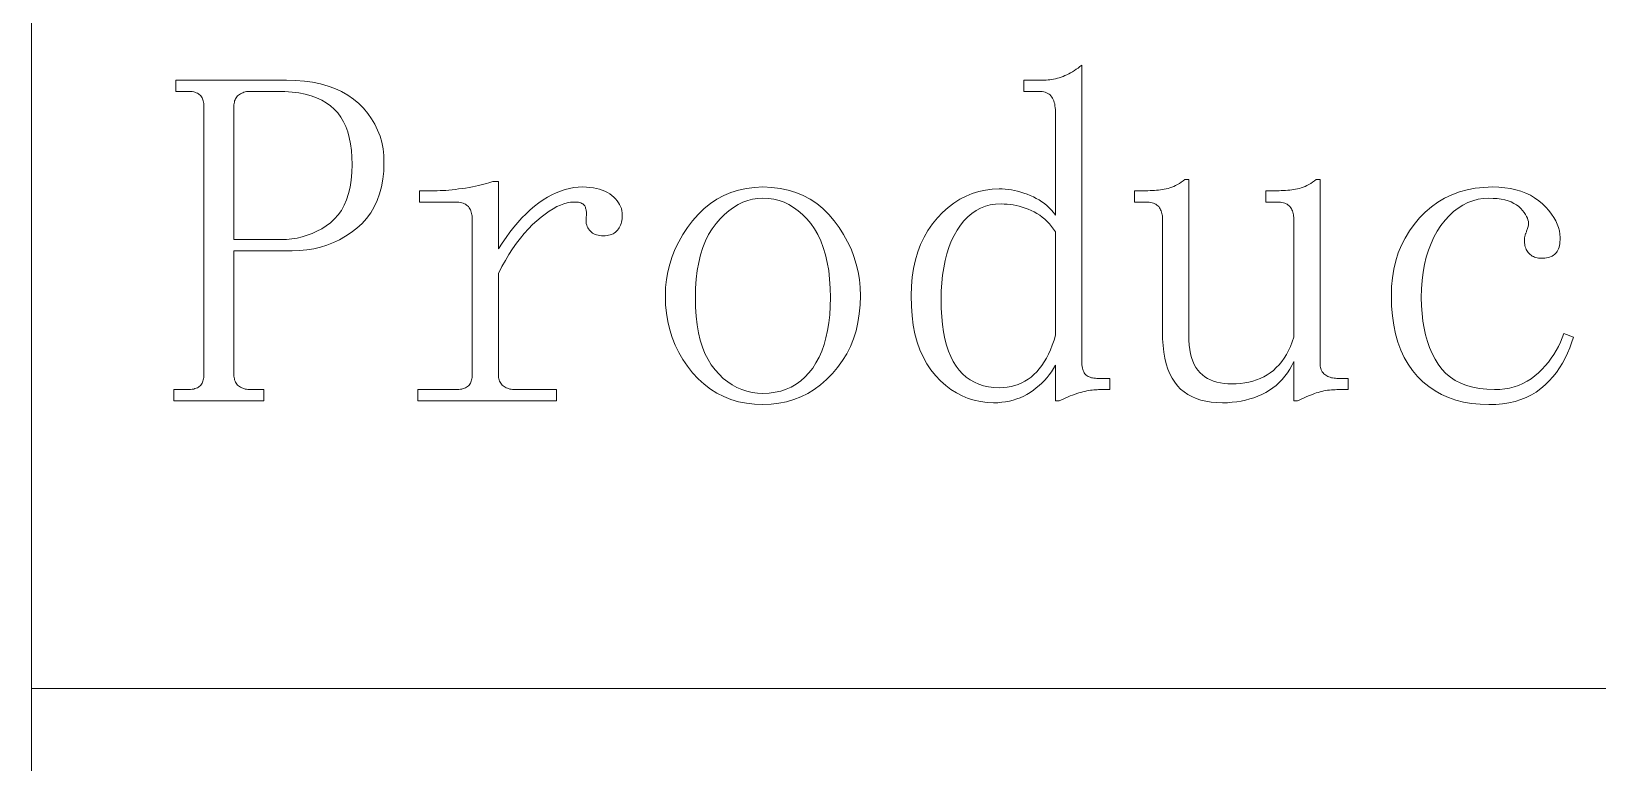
# Model space of a CAD drawing. Extents: x 1 to 297, y 1 to 210.
# Drawn here: x 196.87 to 208.8, y 10.26 to 15.84 of the extents above; entities that cross this region are included whole.
import ezdxf

# ---------------------------------------------------------------- set-up
doc = ezdxf.new("R2010")
doc.units = 0

msp = doc.modelspace()

# ---------------------------------------------------------------- linework, layer by layer
at = {"color": 7, "lineweight": 13}
for p, q in [((196.872, 28.882), (196.872, 2.515)), ((196.872, 10.83), (295.987, 10.83))]:
    msp.add_line(p, q, dxfattribs=at)
for points in [[(204.2, 13.007), (204.15, 13.009), (204.1, 13.015), (204.052, 13.025), (204.006, 13.04), (203.961, 13.058), (203.917, 13.081), (203.875, 13.108), (203.835, 13.139), (203.795, 13.174), (203.757, 13.214), (203.722, 13.257), (203.691, 13.304), (203.663, 13.355), (203.639, 13.41), (203.618, 13.469), (203.601, 13.532), (203.588, 13.598), (203.579, 13.669), (203.574, 13.743), (203.572, 13.821), (203.574, 13.894), (203.58, 13.964), (203.59, 14.03), (203.604, 14.094), (203.622, 14.155), (203.644, 14.213), (203.67, 14.267), (203.7, 14.319), (203.734, 14.368), (203.772, 14.414), (203.812, 14.456), (203.855, 14.494), (203.898, 14.527), (203.943, 14.556), (203.99, 14.58), (204.037, 14.6), (204.087, 14.615), (204.137, 14.626), (204.19, 14.633), (204.243, 14.635), (204.266, 14.635), (204.289, 14.633), (204.312, 14.631), (204.336, 14.627), (204.359, 14.623), (204.383, 14.617), (204.407, 14.611), (204.431, 14.603), (204.455, 14.595), (204.479, 14.585), (204.503, 14.575), (204.525, 14.563), (204.547, 14.551), (204.568, 14.537), (204.588, 14.523), (204.607, 14.507), (204.624, 14.491), (204.641, 14.473), (204.657, 14.455), (204.672, 14.435), (204.672, 15.207), (204.671, 15.223), (204.671, 15.239), (204.669, 15.254), (204.667, 15.268), (204.665, 15.282), (204.661, 15.294), (204.658, 15.306), (204.653, 15.316), (204.649, 15.326), (204.643, 15.335), (204.637, 15.343), (204.63, 15.351), (204.622, 15.357), (204.613, 15.363), (204.604, 15.367), (204.593, 15.371), (204.582, 15.374), (204.57, 15.376), (204.557, 15.378), (204.543, 15.378), (204.429, 15.378), (204.429, 15.464), (204.586, 15.464), (204.6, 15.464), (204.615, 15.465), (204.629, 15.466), (204.643, 15.468), (204.657, 15.471), (204.672, 15.474), (204.686, 15.478), (204.7, 15.482), (204.715, 15.487), (204.729, 15.492), (204.743, 15.498), (204.757, 15.505), (204.772, 15.512), (204.786, 15.52), (204.8, 15.528), (204.815, 15.537), (204.829, 15.546), (204.843, 15.556), (204.857, 15.567), (204.872, 15.578), (204.872, 13.321), (204.872, 13.307), (204.873, 13.294), (204.874, 13.282), (204.876, 13.271), (204.879, 13.26), (204.882, 13.251), (204.886, 13.242), (204.89, 13.234), (204.895, 13.227), (204.9, 13.221), (204.906, 13.216), (204.913, 13.211), (204.92, 13.206), (204.928, 13.203), (204.936, 13.2), (204.945, 13.197), (204.954, 13.195), (204.964, 13.194), (204.975, 13.193), (204.986, 13.192), (205.086, 13.192), (205.086, 13.107), (205, 13.107), (204.989, 13.106), (204.977, 13.106), (204.964, 13.105), (204.951, 13.103), (204.938, 13.101), (204.924, 13.099), (204.91, 13.096), (204.895, 13.093), (204.88, 13.089), (204.865, 13.085), (204.849, 13.081), (204.833, 13.076), (204.817, 13.07), (204.801, 13.065), (204.784, 13.058), (204.768, 13.052), (204.751, 13.045), (204.734, 13.037), (204.717, 13.029), (204.7, 13.021), (204.672, 13.021), (204.672, 13.292), (204.657, 13.267), (204.641, 13.243), (204.624, 13.22), (204.607, 13.198), (204.588, 13.176), (204.568, 13.156), (204.547, 13.137), (204.525, 13.119), (204.503, 13.101), (204.479, 13.085), (204.454, 13.07), (204.429, 13.057), (204.403, 13.045), (204.376, 13.035), (204.348, 13.026), (204.32, 13.019), (204.291, 13.014), (204.262, 13.01), (204.231, 13.007)], [(198.415, 14.164), (198.415, 13.221), (198.415, 13.21), (198.416, 13.199), (198.418, 13.189), (198.42, 13.18), (198.423, 13.171), (198.427, 13.163), (198.432, 13.155), (198.437, 13.148), (198.443, 13.141), (198.45, 13.135), (198.458, 13.13), (198.465, 13.125), (198.474, 13.121), (198.482, 13.117), (198.491, 13.114), (198.501, 13.111), (198.511, 13.109), (198.521, 13.108), (198.532, 13.107), (198.543, 13.107), (198.643, 13.107), (198.643, 13.021), (197.957, 13.021), (197.957, 13.107), (198.057, 13.107), (198.071, 13.107), (198.084, 13.108), (198.096, 13.109), (198.108, 13.111), (198.118, 13.114), (198.128, 13.117), (198.136, 13.121), (198.144, 13.125), (198.151, 13.13), (198.157, 13.135), (198.163, 13.141), (198.168, 13.148), (198.172, 13.155), (198.176, 13.163), (198.179, 13.171), (198.181, 13.18), (198.183, 13.189), (198.185, 13.199), (198.186, 13.21), (198.186, 13.221), (198.186, 15.264), (198.186, 15.275), (198.185, 15.286), (198.183, 15.296), (198.181, 15.305), (198.179, 15.314), (198.176, 15.322), (198.172, 15.33), (198.168, 15.337), (198.163, 15.344), (198.157, 15.35), (198.151, 15.355), (198.144, 15.36), (198.136, 15.364), (198.128, 15.368), (198.118, 15.371), (198.108, 15.374), (198.096, 15.376), (198.084, 15.377), (198.071, 15.378), (198.057, 15.378), (197.972, 15.378), (197.972, 15.464), (198.815, 15.464), (198.884, 15.462), (198.951, 15.457), (199.014, 15.448), (199.074, 15.435), (199.131, 15.419), (199.184, 15.4), (199.234, 15.376), (199.281, 15.35), (199.324, 15.319), (199.365, 15.285), (199.401, 15.249), (199.434, 15.21), (199.463, 15.17), (199.488, 15.128), (199.509, 15.083), (199.527, 15.038), (199.54, 14.99), (199.55, 14.94), (199.555, 14.889), (199.557, 14.835), (199.555, 14.771), (199.549, 14.71), (199.539, 14.652), (199.524, 14.598), (199.506, 14.546), (199.483, 14.498), (199.456, 14.452), (199.425, 14.41), (199.39, 14.371), (199.35, 14.335), (199.308, 14.303), (199.264, 14.274), (199.219, 14.248), (199.172, 14.226), (199.123, 14.207), (199.073, 14.191), (199.022, 14.179), (198.969, 14.171), (198.914, 14.166), (198.857, 14.164)], [(198.772, 14.25), (198.814, 14.251), (198.855, 14.255), (198.896, 14.261), (198.935, 14.27), (198.973, 14.282), (199.011, 14.296), (199.047, 14.313), (199.083, 14.332), (199.117, 14.354), (199.15, 14.378), (199.181, 14.406), (199.209, 14.437), (199.234, 14.472), (199.255, 14.511), (199.273, 14.553), (199.288, 14.599), (199.3, 14.649), (199.308, 14.703), (199.313, 14.76), (199.315, 14.821), (199.313, 14.877), (199.309, 14.929), (199.302, 14.979), (199.293, 15.026), (199.281, 15.069), (199.266, 15.11), (199.248, 15.147), (199.228, 15.182), (199.205, 15.214), (199.179, 15.242), (199.15, 15.268), (199.118, 15.291), (199.083, 15.312), (199.044, 15.329), (199.002, 15.344), (198.957, 15.356), (198.908, 15.366), (198.857, 15.373), (198.801, 15.377), (198.743, 15.378), (198.543, 15.378), (198.532, 15.378), (198.521, 15.377), (198.511, 15.376), (198.501, 15.374), (198.491, 15.371), (198.482, 15.368), (198.474, 15.364), (198.465, 15.36), (198.458, 15.355), (198.45, 15.35), (198.443, 15.344), (198.437, 15.337), (198.432, 15.33), (198.427, 15.322), (198.423, 15.314), (198.42, 15.305), (198.418, 15.296), (198.416, 15.286), (198.415, 15.275), (198.415, 15.264), (198.415, 14.25)], [(200.429, 14.178), (200.458, 14.223), (200.487, 14.265), (200.516, 14.306), (200.547, 14.344), (200.577, 14.38), (200.608, 14.414), (200.639, 14.446), (200.671, 14.475), (200.703, 14.503), (200.736, 14.528), (200.769, 14.551), (200.802, 14.572), (200.835, 14.59), (200.869, 14.606), (200.902, 14.619), (200.936, 14.63), (200.969, 14.639), (201.003, 14.645), (201.037, 14.648), (201.072, 14.65), (201.1, 14.649), (201.126, 14.647), (201.152, 14.644), (201.176, 14.639), (201.198, 14.633), (201.22, 14.626), (201.24, 14.618), (201.259, 14.608), (201.277, 14.597), (201.293, 14.585), (201.308, 14.572), (201.321, 14.559), (201.333, 14.545), (201.343, 14.53), (201.352, 14.516), (201.359, 14.5), (201.365, 14.485), (201.369, 14.469), (201.371, 14.452), (201.372, 14.435), (201.371, 14.421), (201.37, 14.408), (201.368, 14.395), (201.366, 14.383), (201.363, 14.371), (201.359, 14.36), (201.354, 14.349), (201.349, 14.339), (201.343, 14.33), (201.336, 14.321), (201.328, 14.313), (201.32, 14.306), (201.311, 14.299), (201.302, 14.294), (201.291, 14.289), (201.28, 14.285), (201.268, 14.282), (201.256, 14.28), (201.243, 14.279), (201.229, 14.278), (201.215, 14.279), (201.202, 14.28), (201.189, 14.282), (201.177, 14.285), (201.166, 14.289), (201.156, 14.294), (201.146, 14.299), (201.137, 14.306), (201.129, 14.313), (201.122, 14.321), (201.115, 14.33), (201.109, 14.339), (201.105, 14.349), (201.101, 14.36), (201.098, 14.371), (201.097, 14.383), (201.096, 14.395), (201.097, 14.408), (201.098, 14.421), (201.1, 14.435), (201.1, 14.444), (201.1, 14.452), (201.099, 14.46), (201.098, 14.467), (201.097, 14.475), (201.095, 14.482), (201.093, 14.488), (201.091, 14.495), (201.089, 14.501), (201.086, 14.507), (201.083, 14.512), (201.078, 14.517), (201.072, 14.521), (201.065, 14.525), (201.057, 14.528), (201.048, 14.531), (201.038, 14.533), (201.027, 14.534), (201.014, 14.535), (201, 14.535), (200.977, 14.534), (200.953, 14.53), (200.927, 14.522), (200.901, 14.512), (200.873, 14.5), (200.845, 14.484), (200.816, 14.465), (200.785, 14.444), (200.754, 14.42), (200.722, 14.392), (200.689, 14.363), (200.657, 14.331), (200.626, 14.296), (200.596, 14.26), (200.566, 14.221), (200.537, 14.18), (200.509, 14.136), (200.482, 14.091), (200.455, 14.043), (200.429, 13.992), (200.429, 13.221), (200.429, 13.21), (200.43, 13.199), (200.432, 13.189), (200.435, 13.18), (200.438, 13.171), (200.442, 13.163), (200.446, 13.155), (200.452, 13.148), (200.458, 13.141), (200.465, 13.135), (200.472, 13.13), (200.48, 13.125), (200.488, 13.121), (200.497, 13.117), (200.506, 13.114), (200.515, 13.111), (200.525, 13.109), (200.535, 13.108), (200.546, 13.107), (200.557, 13.107), (200.872, 13.107), (200.872, 13.021), (199.815, 13.021), (199.815, 13.107), (200.1, 13.107), (200.114, 13.107), (200.127, 13.108), (200.139, 13.109), (200.151, 13.111), (200.161, 13.114), (200.171, 13.117), (200.179, 13.121), (200.187, 13.125), (200.194, 13.13), (200.2, 13.135), (200.206, 13.141), (200.211, 13.148), (200.215, 13.155), (200.219, 13.163), (200.222, 13.171), (200.224, 13.18), (200.226, 13.189), (200.228, 13.199), (200.229, 13.21), (200.229, 13.221), (200.229, 14.407), (200.229, 14.418), (200.228, 14.429), (200.226, 14.439), (200.224, 14.449), (200.222, 14.458), (200.219, 14.468), (200.215, 14.476), (200.211, 14.484), (200.206, 14.492), (200.2, 14.5), (200.194, 14.506), (200.187, 14.512), (200.179, 14.518), (200.171, 14.522), (200.161, 14.526), (200.151, 14.53), (200.139, 14.532), (200.127, 14.534), (200.114, 14.535), (200.1, 14.535), (199.829, 14.535), (199.829, 14.621), (199.943, 14.621), (199.963, 14.621), (199.985, 14.622), (200.006, 14.623), (200.029, 14.624), (200.052, 14.626), (200.076, 14.629), (200.101, 14.631), (200.126, 14.635), (200.152, 14.638), (200.179, 14.642), (200.205, 14.647), (200.231, 14.651), (200.254, 14.656), (200.277, 14.661), (200.298, 14.666), (200.319, 14.671), (200.337, 14.676), (200.355, 14.681), (200.371, 14.687), (200.386, 14.692), (200.429, 14.692)], [(206.015, 13.15), (206.048, 13.15), (206.081, 13.153), (206.113, 13.157), (206.144, 13.163), (206.173, 13.171), (206.202, 13.18), (206.23, 13.192), (206.257, 13.204), (206.283, 13.219), (206.307, 13.235), (206.331, 13.253), (206.353, 13.274), (206.374, 13.296), (206.394, 13.32), (206.413, 13.346), (206.43, 13.374), (206.446, 13.404), (206.461, 13.436), (206.474, 13.471), (206.486, 13.507), (206.486, 14.407), (206.486, 14.418), (206.485, 14.429), (206.483, 14.439), (206.481, 14.449), (206.479, 14.458), (206.476, 14.468), (206.472, 14.476), (206.468, 14.484), (206.463, 14.492), (206.457, 14.5), (206.451, 14.506), (206.444, 14.512), (206.436, 14.518), (206.428, 14.522), (206.418, 14.526), (206.408, 14.53), (206.396, 14.532), (206.384, 14.534), (206.371, 14.535), (206.357, 14.535), (206.272, 14.535), (206.272, 14.621), (206.357, 14.621), (206.374, 14.621), (206.391, 14.622), (206.408, 14.622), (206.424, 14.623), (206.44, 14.625), (206.455, 14.626), (206.47, 14.628), (206.485, 14.63), (206.5, 14.633), (206.515, 14.635), (206.529, 14.639), (206.543, 14.643), (206.557, 14.648), (206.572, 14.654), (206.586, 14.66), (206.6, 14.668), (206.615, 14.676), (206.629, 14.686), (206.643, 14.696), (206.657, 14.707), (206.686, 14.707), (206.686, 13.307), (206.686, 13.296), (206.687, 13.285), (206.689, 13.275), (206.692, 13.266), (206.695, 13.257), (206.699, 13.248), (206.703, 13.241), (206.709, 13.234), (206.715, 13.227), (206.722, 13.221), (206.729, 13.216), (206.737, 13.211), (206.745, 13.206), (206.754, 13.203), (206.763, 13.2), (206.772, 13.197), (206.782, 13.195), (206.793, 13.194), (206.803, 13.193), (206.815, 13.192), (206.9, 13.192), (206.9, 13.107), (206.815, 13.107), (206.8, 13.106), (206.786, 13.106), (206.772, 13.105), (206.757, 13.103), (206.743, 13.101), (206.729, 13.099), (206.715, 13.096), (206.7, 13.093), (206.686, 13.089), (206.672, 13.085), (206.657, 13.081), (206.643, 13.076), (206.628, 13.07), (206.612, 13.065), (206.597, 13.058), (206.581, 13.052), (206.565, 13.045), (206.548, 13.037), (206.532, 13.029), (206.515, 13.021), (206.486, 13.021), (206.486, 13.321), (206.471, 13.29), (206.455, 13.261), (206.437, 13.234), (206.417, 13.208), (206.397, 13.183), (206.375, 13.161), (206.351, 13.139), (206.326, 13.12), (206.3, 13.102), (206.272, 13.085), (206.243, 13.07), (206.213, 13.057), (206.182, 13.045), (206.151, 13.035), (206.118, 13.026), (206.085, 13.019), (206.051, 13.014), (206.016, 13.01), (205.98, 13.007), (205.943, 13.007), (205.899, 13.008), (205.856, 13.012), (205.816, 13.018), (205.779, 13.027), (205.743, 13.039), (205.71, 13.053), (205.679, 13.07), (205.651, 13.089), (205.624, 13.111), (205.6, 13.135), (205.579, 13.163), (205.559, 13.193), (205.542, 13.227), (205.527, 13.263), (205.515, 13.303), (205.504, 13.346), (205.496, 13.392), (205.491, 13.442), (205.487, 13.494), (205.486, 13.55), (205.486, 14.407), (205.486, 14.418), (205.485, 14.429), (205.483, 14.439), (205.481, 14.449), (205.479, 14.458), (205.476, 14.468), (205.472, 14.476), (205.468, 14.484), (205.463, 14.492), (205.457, 14.5), (205.451, 14.506), (205.444, 14.512), (205.436, 14.518), (205.428, 14.522), (205.418, 14.526), (205.408, 14.53), (205.396, 14.532), (205.384, 14.534), (205.371, 14.535), (205.357, 14.535), (205.272, 14.535), (205.272, 14.621), (205.357, 14.621), (205.374, 14.621), (205.391, 14.622), (205.408, 14.622), (205.424, 14.623), (205.44, 14.625), (205.455, 14.626), (205.47, 14.628), (205.485, 14.63), (205.5, 14.633), (205.515, 14.635), (205.529, 14.639), (205.543, 14.643), (205.557, 14.648), (205.572, 14.654), (205.586, 14.66), (205.6, 14.668), (205.615, 14.676), (205.629, 14.686), (205.643, 14.696), (205.657, 14.707), (205.686, 14.707), (205.686, 13.521), (205.687, 13.482), (205.689, 13.446), (205.694, 13.411), (205.7, 13.379), (205.707, 13.35), (205.717, 13.322), (205.728, 13.297), (205.741, 13.274), (205.755, 13.254), (205.772, 13.235), (205.79, 13.219), (205.809, 13.204), (205.83, 13.192), (205.852, 13.18), (205.875, 13.171), (205.9, 13.163), (205.927, 13.157), (205.955, 13.153), (205.984, 13.15)], [(203.186, 13.821), (203.184, 13.751), (203.177, 13.683), (203.167, 13.618), (203.152, 13.555), (203.132, 13.494), (203.109, 13.436), (203.081, 13.38), (203.049, 13.327), (203.012, 13.276), (202.972, 13.228), (202.928, 13.183), (202.882, 13.143), (202.834, 13.108), (202.784, 13.077), (202.732, 13.051), (202.679, 13.03), (202.623, 13.014), (202.565, 13.002), (202.505, 12.995), (202.443, 12.992), (202.379, 12.995), (202.317, 13.002), (202.257, 13.014), (202.2, 13.031), (202.145, 13.053), (202.093, 13.08), (202.043, 13.111), (201.995, 13.148), (201.95, 13.189), (201.907, 13.235), (201.868, 13.285), (201.833, 13.336), (201.802, 13.39), (201.775, 13.446), (201.752, 13.503), (201.733, 13.563), (201.719, 13.624), (201.709, 13.688), (201.702, 13.753), (201.7, 13.821), (201.702, 13.883), (201.709, 13.944), (201.719, 14.004), (201.733, 14.063), (201.752, 14.121), (201.775, 14.178), (201.802, 14.233), (201.833, 14.287), (201.868, 14.34), (201.907, 14.392), (201.95, 14.441), (201.995, 14.485), (202.043, 14.524), (202.093, 14.557), (202.145, 14.585), (202.2, 14.608), (202.257, 14.626), (202.317, 14.639), (202.379, 14.647), (202.443, 14.65), (202.51, 14.647), (202.575, 14.639), (202.636, 14.626), (202.695, 14.608), (202.75, 14.585), (202.803, 14.557), (202.853, 14.524), (202.9, 14.485), (202.945, 14.441), (202.986, 14.392), (203.024, 14.34), (203.058, 14.287), (203.088, 14.233), (203.114, 14.178), (203.136, 14.121), (203.154, 14.063), (203.168, 14.004), (203.178, 13.944), (203.184, 13.883)], [(201.929, 13.807), (201.93, 13.734), (201.935, 13.666), (201.942, 13.601), (201.953, 13.54), (201.966, 13.483), (201.983, 13.43), (202.002, 13.381), (202.025, 13.336), (202.05, 13.294), (202.079, 13.257), (202.109, 13.223), (202.141, 13.192), (202.175, 13.166), (202.209, 13.142), (202.245, 13.123), (202.282, 13.107), (202.32, 13.094), (202.36, 13.085), (202.401, 13.08), (202.443, 13.078), (202.491, 13.08), (202.536, 13.086), (202.579, 13.095), (202.62, 13.109), (202.659, 13.126), (202.696, 13.148), (202.731, 13.173), (202.763, 13.202), (202.793, 13.234), (202.822, 13.271), (202.847, 13.311), (202.871, 13.354), (202.891, 13.4), (202.909, 13.449), (202.923, 13.501), (202.936, 13.556), (202.945, 13.614), (202.952, 13.676), (202.956, 13.74), (202.957, 13.807), (202.956, 13.879), (202.951, 13.948), (202.944, 14.013), (202.933, 14.075), (202.92, 14.133), (202.903, 14.188), (202.884, 14.239), (202.861, 14.287), (202.836, 14.331), (202.807, 14.371), (202.777, 14.408), (202.745, 14.44), (202.712, 14.469), (202.677, 14.494), (202.641, 14.516), (202.604, 14.533), (202.566, 14.546), (202.526, 14.556), (202.485, 14.562), (202.443, 14.564), (202.404, 14.562), (202.365, 14.556), (202.327, 14.546), (202.29, 14.533), (202.254, 14.516), (202.219, 14.494), (202.184, 14.469), (202.151, 14.44), (202.118, 14.408), (202.086, 14.371), (202.056, 14.331), (202.029, 14.287), (202.006, 14.239), (201.985, 14.188), (201.968, 14.133), (201.954, 14.075), (201.943, 14.013), (201.935, 13.948), (201.93, 13.879)], [(208.243, 14.235), (208.243, 14.244), (208.243, 14.251), (208.244, 14.258), (208.244, 14.265), (208.245, 14.271), (208.246, 14.276), (208.247, 14.281), (208.248, 14.286), (208.249, 14.289), (208.25, 14.292), (208.252, 14.296), (208.253, 14.299), (208.255, 14.304), (208.257, 14.308), (208.259, 14.314), (208.261, 14.32), (208.264, 14.326), (208.266, 14.334), (208.269, 14.341), (208.272, 14.35), (208.274, 14.361), (208.274, 14.373), (208.273, 14.386), (208.269, 14.399), (208.265, 14.412), (208.258, 14.426), (208.25, 14.44), (208.24, 14.455), (208.228, 14.47), (208.215, 14.485), (208.199, 14.5), (208.182, 14.514), (208.163, 14.525), (208.141, 14.536), (208.118, 14.544), (208.093, 14.551), (208.066, 14.557), (208.036, 14.561), (208.005, 14.563), (207.972, 14.564), (207.929, 14.562), (207.889, 14.556), (207.849, 14.545), (207.811, 14.531), (207.773, 14.512), (207.738, 14.489), (207.703, 14.462), (207.67, 14.431), (207.638, 14.396), (207.607, 14.357), (207.579, 14.314), (207.553, 14.268), (207.531, 14.22), (207.511, 14.169), (207.495, 14.116), (207.481, 14.059), (207.471, 14), (207.463, 13.938), (207.459, 13.874), (207.457, 13.807), (207.459, 13.745), (207.463, 13.686), (207.469, 13.629), (207.478, 13.575), (207.49, 13.523), (207.504, 13.473), (207.52, 13.426), (207.54, 13.382), (207.562, 13.339), (207.586, 13.3), (207.613, 13.263), (207.644, 13.23), (207.679, 13.201), (207.716, 13.176), (207.757, 13.155), (207.802, 13.138), (207.85, 13.124), (207.901, 13.114), (207.956, 13.109), (208.015, 13.107), (208.054, 13.108), (208.092, 13.112), (208.129, 13.118), (208.164, 13.127), (208.198, 13.139), (208.231, 13.153), (208.263, 13.17), (208.293, 13.189), (208.322, 13.211), (208.35, 13.235), (208.377, 13.261), (208.401, 13.288), (208.425, 13.316), (208.446, 13.345), (208.466, 13.375), (208.485, 13.405), (208.502, 13.436), (208.517, 13.468), (208.531, 13.501), (208.543, 13.535), (208.615, 13.507), (208.602, 13.464), (208.588, 13.424), (208.571, 13.384), (208.553, 13.346), (208.532, 13.308), (208.51, 13.273), (208.486, 13.238), (208.459, 13.205), (208.431, 13.173), (208.4, 13.142), (208.368, 13.114), (208.333, 13.088), (208.296, 13.066), (208.256, 13.046), (208.215, 13.03), (208.171, 13.016), (208.124, 13.006), (208.076, 12.998), (208.025, 12.994), (207.972, 12.992), (207.905, 12.995), (207.84, 13.001), (207.779, 13.012), (207.72, 13.027), (207.665, 13.046), (207.612, 13.07), (207.562, 13.097), (207.515, 13.13), (207.47, 13.166), (207.429, 13.207), (207.391, 13.251), (207.357, 13.3), (207.327, 13.352), (207.301, 13.408), (207.279, 13.467), (207.261, 13.531), (207.247, 13.598), (207.237, 13.668), (207.231, 13.743), (207.229, 13.821), (207.231, 13.891), (207.237, 13.959), (207.248, 14.024), (207.263, 14.087), (207.282, 14.148), (207.306, 14.206), (207.334, 14.261), (207.366, 14.315), (207.402, 14.365), (207.443, 14.414), (207.487, 14.459), (207.534, 14.499), (207.583, 14.534), (207.635, 14.565), (207.69, 14.591), (207.747, 14.612), (207.806, 14.628), (207.868, 14.64), (207.933, 14.647), (208, 14.65), (208.048, 14.648), (208.093, 14.644), (208.136, 14.638), (208.177, 14.629), (208.216, 14.617), (208.253, 14.603), (208.288, 14.587), (208.32, 14.567), (208.351, 14.545), (208.379, 14.521), (208.405, 14.495), (208.428, 14.47), (208.448, 14.444), (208.466, 14.418), (208.481, 14.392), (208.493, 14.367), (208.502, 14.341), (208.509, 14.315), (208.513, 14.29), (208.515, 14.264), (208.514, 14.247), (208.513, 14.232), (208.511, 14.217), (208.509, 14.203), (208.506, 14.191), (208.502, 14.179), (208.497, 14.168), (208.492, 14.159), (208.486, 14.15), (208.479, 14.142), (208.471, 14.136), (208.463, 14.13), (208.454, 14.124), (208.445, 14.12), (208.434, 14.116), (208.423, 14.112), (208.411, 14.11), (208.399, 14.108), (208.386, 14.107), (208.372, 14.107), (208.36, 14.107), (208.35, 14.108), (208.339, 14.11), (208.329, 14.112), (208.32, 14.116), (208.311, 14.12), (208.302, 14.124), (208.294, 14.13), (208.286, 14.136), (208.279, 14.142), (208.272, 14.15), (208.266, 14.158), (208.261, 14.166), (208.256, 14.174), (208.252, 14.183), (208.249, 14.193), (208.246, 14.203), (208.245, 14.213), (208.243, 14.224)], [(204.672, 14.307), (204.657, 14.329), (204.641, 14.35), (204.625, 14.369), (204.608, 14.388), (204.59, 14.405), (204.571, 14.421), (204.551, 14.435), (204.53, 14.448), (204.508, 14.46), (204.486, 14.471), (204.463, 14.48), (204.44, 14.489), (204.417, 14.496), (204.395, 14.503), (204.372, 14.508), (204.349, 14.513), (204.326, 14.516), (204.303, 14.519), (204.28, 14.52), (204.257, 14.521), (204.215, 14.519), (204.175, 14.513), (204.137, 14.503), (204.101, 14.489), (204.066, 14.471), (204.034, 14.449), (204.003, 14.423), (203.974, 14.393), (203.947, 14.359), (203.922, 14.321), (203.899, 14.28), (203.878, 14.236), (203.86, 14.189), (203.844, 14.14), (203.831, 14.089), (203.82, 14.035), (203.811, 13.978), (203.805, 13.919), (203.801, 13.857), (203.8, 13.792), (203.801, 13.726), (203.805, 13.662), (203.811, 13.603), (203.819, 13.547), (203.829, 13.494), (203.841, 13.445), (203.856, 13.4), (203.873, 13.358), (203.893, 13.32), (203.915, 13.285), (203.938, 13.254), (203.964, 13.226), (203.992, 13.201), (204.022, 13.18), (204.054, 13.162), (204.088, 13.147), (204.124, 13.136), (204.161, 13.128), (204.201, 13.123), (204.243, 13.121), (204.274, 13.122), (204.304, 13.125), (204.333, 13.13), (204.361, 13.137), (204.388, 13.146), (204.414, 13.157), (204.439, 13.17), (204.463, 13.185), (204.485, 13.202), (204.507, 13.221), (204.528, 13.242), (204.548, 13.265), (204.567, 13.29), (204.585, 13.317), (204.602, 13.346), (204.618, 13.377), (204.633, 13.41), (204.647, 13.445), (204.66, 13.482), (204.672, 13.521)]]:
    msp.add_lwpolyline(points, close=True, dxfattribs=at)

doc.saveas('drawing.dxf')
